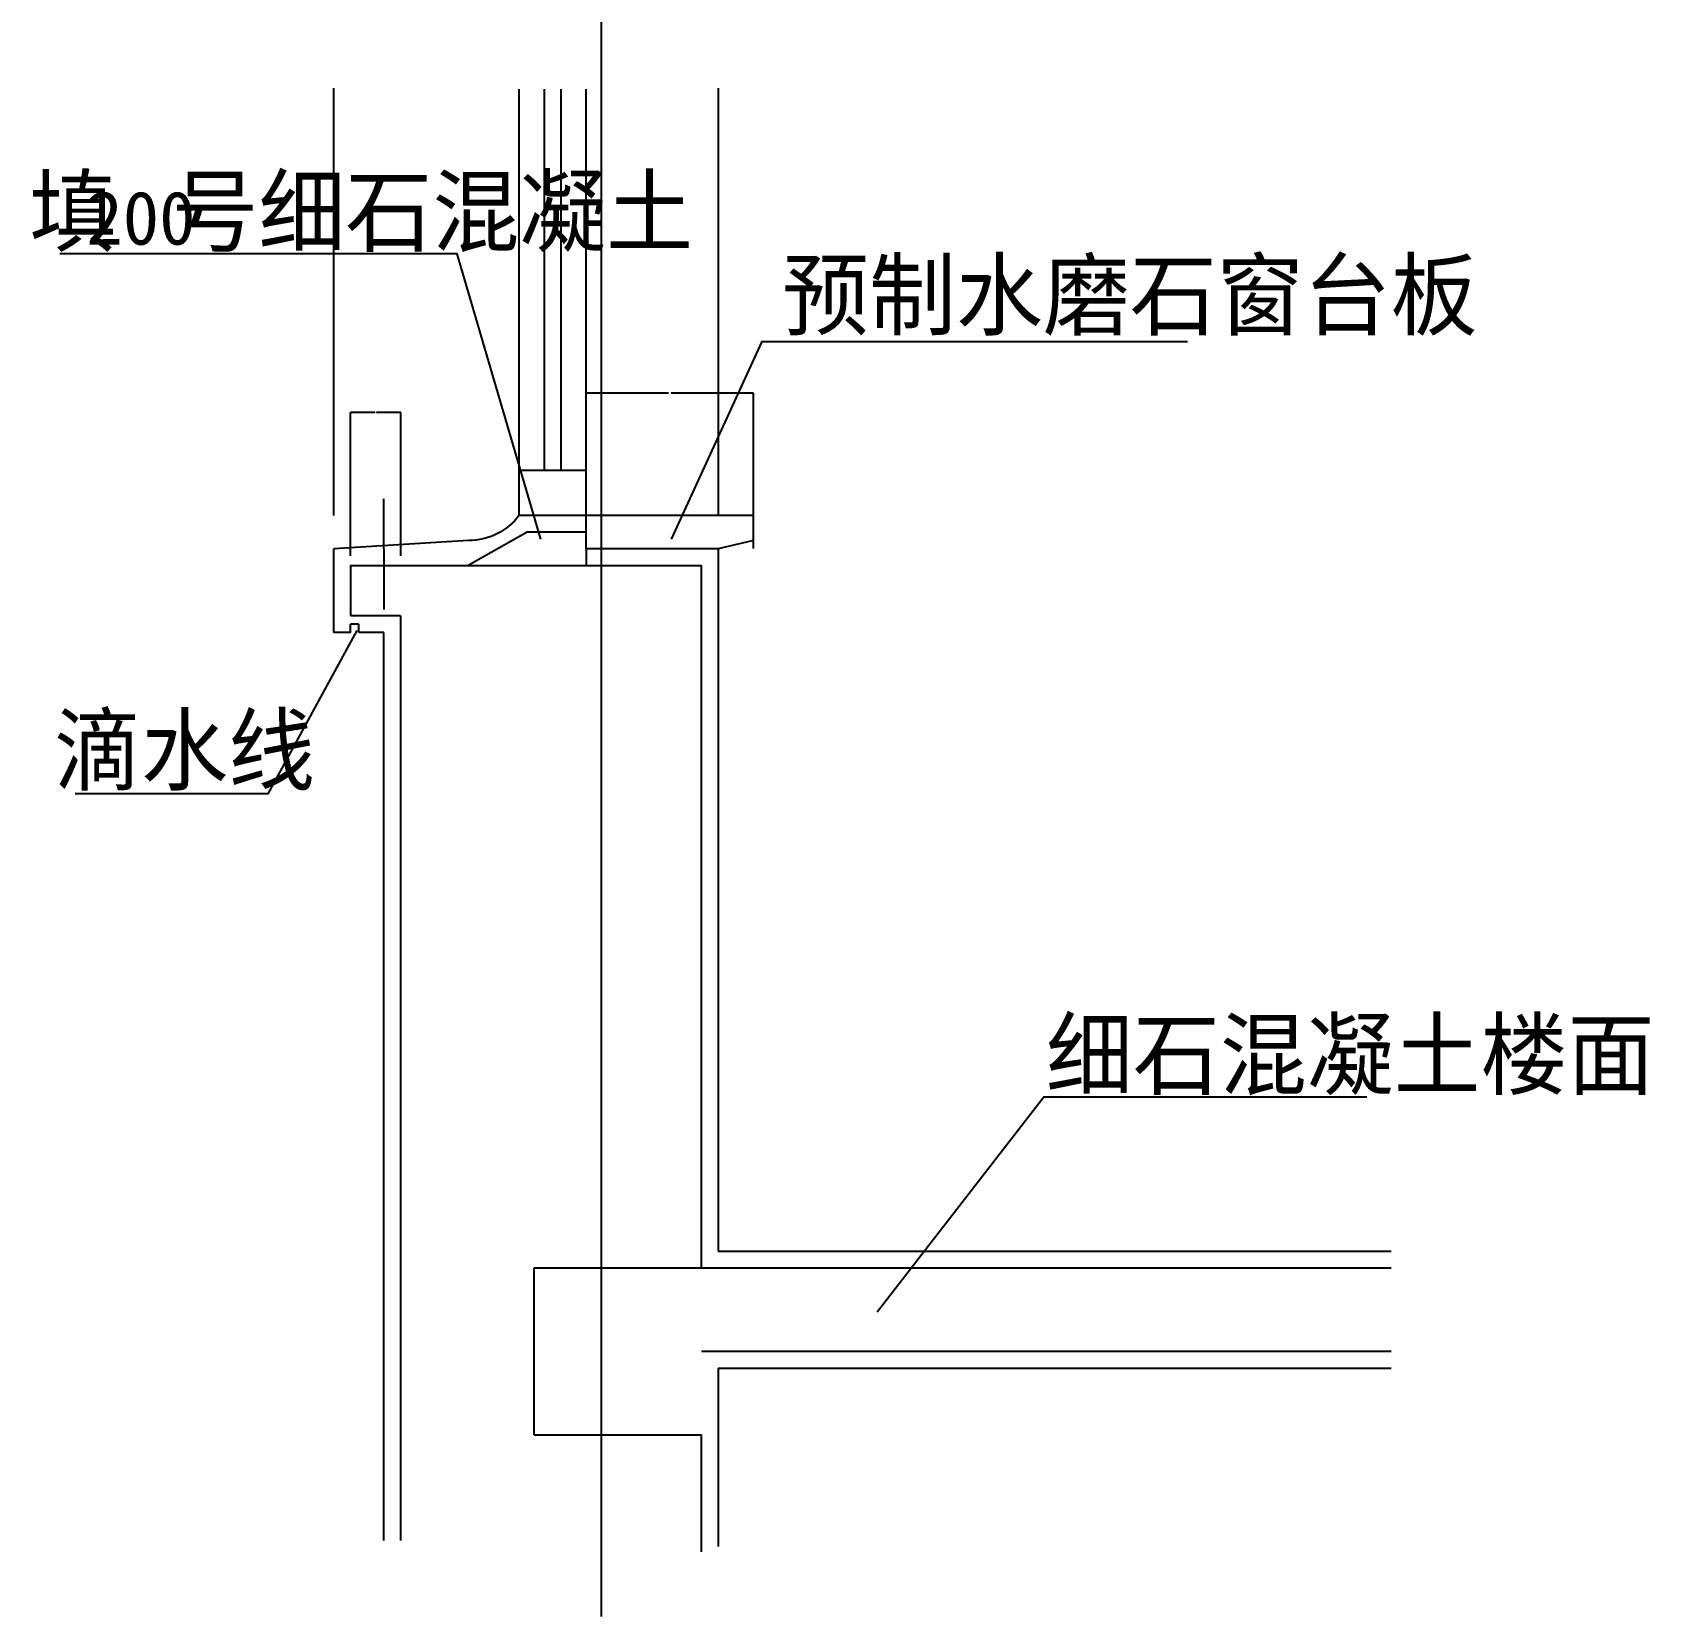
# Model space of a CAD drawing. Header units: metres. Extents: x 6758 to 8857, y -1174 to 2691.
# Drawn here: x 6758 to 8693, y -1174 to 722 of the extents above; entities that cross this region are included whole.
import ezdxf

# ---------------------------------------------------------------- set-up
doc = ezdxf.new("R2010")
doc.units = ezdxf.units.M
for name, color, linetype in [('DOTE', 1, 'Continuous'), ('PUB_DIM', 3, 'Continuous'), ('PUB_HATCH', 7, 'Continuous'), ('PUB_TEXT', 7, 'Continuous'), ('S_SURFACE', 6, 'Continuous'), ('WALL', 255, 'Continuous'), ('WINDOW', 2, 'Continuous')]:
    doc.layers.add(name, color=color, linetype=linetype)
doc.dimstyles.get("Standard").update_dxf_attribs({"dimtxt": 2.5, "dimasz": 2.5, "dimexe": 1.25, "dimexo": 0.625, "dimtad": 1, "dimcen": 2.5, "dimazin": 3, "dimtfac": 1, "dimtmove": 0, "dimatfit": 3})

# ---------------------------------------------------------------- blocks, each defined once
blk = doc.blocks.new('*D1')
for p, q in [((7420.37, 143.71), (7420.37, 290.53)), ((7420.62, 290.53), (7518.87, 290.53)), ((7521.87, 290.53), (7620.12, 290.53)), ((7620.37, 143.71), (7620.37, 290.53))]:
    blk.add_line(p, q)
at = {"layer": 'Defpoints'}
for p in [(7420.37, 290.53), (7420.37, 143.71), (7620.37, 143.71)]:
    blk.add_point(p, dxfattribs=at)
at = {"layer": 'PUB_DIM', "insert": (7520.37, 290.53), "char_height": 1, "attachment_point": 5}
blk.add_mtext('200', dxfattribs=at)
blk = doc.blocks.new('*D2')
for p, q in [((7167.53, 266.96), (7138.28, 266.96)), ((7138.53, 95.25), (7138.53, 266.96)), ((7198.78, 266.96), (7169.53, 266.96)), ((7198.53, 95.25), (7198.53, 266.96))]:
    blk.add_line(p, q)
at = {"layer": 'Defpoints'}
for p in [(7198.53, 266.96), (7138.53, 95.25), (7198.53, 95.25)]:
    blk.add_point(p, dxfattribs=at)
at = {"layer": 'PUB_DIM', "insert": (7168.53, 266.96), "char_height": 1, "attachment_point": 5}
blk.add_mtext('60', dxfattribs=at)
blk = doc.blocks.new('*D3')
for p, q in [((7178.04, 163.75), (7177.79, 163.75)), ((7178.29, 143.89), (7178.29, 163.75)), ((7178.29, 103.71), (7178.29, 163.75)), ((7178.29, 163.75), (7178.29, 163.75)), ((7178.54, 163.75), (7178.79, 163.75))]:
    blk.add_line(p, q)
at = {"layer": 'Defpoints'}
for p in [(7178.29, 163.75), (7178.29, 143.89), (7178.29, 103.71)]:
    blk.add_point(p, dxfattribs=at)
at = {"layer": 'PUB_DIM', "insert": (7178.29, 164.875), "char_height": 1, "attachment_point": 5}
blk.add_mtext('0', dxfattribs=at)
blk = doc.blocks.new('*D4')
for p, q in [((7178.29, 103.71), (7178.29, 31.22)), ((7178.29, 83.71), (7178.29, 31.22)), ((7178.04, 31.22), (7177.79, 31.22)), ((7178.29, 31.22), (7178.29, 31.22)), ((7178.54, 31.22), (7178.79, 31.22))]:
    blk.add_line(p, q)
at = {"layer": 'Defpoints'}
for p in [(7178.29, 103.71), (7178.29, 83.71), (7178.29, 31.22)]:
    blk.add_point(p, dxfattribs=at)
at = {"layer": 'PUB_DIM', "insert": (7178.29, 32.345), "char_height": 1, "attachment_point": 5}
blk.add_mtext('0', dxfattribs=at)
blk = doc.blocks.new('*D5')
for p, q in [((7620.12, 198.28), (7619.87, 198.28)), ((7620.37, 104.01), (7620.37, 198.28)), ((7620.37, 144.01), (7620.37, 198.28)), ((7620.37, 198.28), (7620.37, 198.28)), ((7620.62, 198.28), (7620.87, 198.28))]:
    blk.add_line(p, q)
at = {"layer": 'Defpoints'}
for p in [(7620.37, 198.28), (7620.37, 144.01), (7620.37, 104.01)]:
    blk.add_point(p, dxfattribs=at)
at = {"layer": 'PUB_DIM', "insert": (7620.37, 199.405), "char_height": 1, "attachment_point": 5}
blk.add_mtext('0', dxfattribs=at)

msp = doc.modelspace()

# ---------------------------------------------------------------- linework, layer by layer
at = {"layer": 'DOTE'}
msp.add_line((7438.29, 2504.99), (7438.29, -1173.65), dxfattribs=at)
at = {"layer": 'PUB_DIM'}
for points in [[(7366.25, 115.35), (7266.07, 456.78), (6790.7, 456.78)], [(7522.53, 115.35), (7630.73, 351.62), (8139.65, 351.62)], [(7146.14, 6.04), (7039.54, -189.22), (6809.03, -189.22)], [(7768.61, -809.14), (7967.72, -551.64), (8354.23, -551.64)]]:
    msp.add_lwpolyline(points, dxfattribs=at)
at = {"layer": 'PUB_HATCH'}
for p, q in [((7349.55, 123.71), (7279.19, 83.71)), ((7420.37, 123.71), (7349.55, 123.71)), ((7420.37, 103.71), (7420.37, 83.71))]:
    msp.add_line(p, q, dxfattribs=at)
msp.add_lwpolyline([(7620.37, 113.71), (7578.29, 103.71)], dxfattribs=at)
at = {"layer": 'S_SURFACE'}
for p, q in [((7118.29, 143.71), (7118.29, 654.92)), ((7578.29, 654.92), (7578.29, 143.71)), ((7118.29, 3.71), (7118.29, 103.71)), ((7578.29, 103.71), (7578.29, -736.29)), ((7138.29, 3.71), (7118.29, 3.71)), ((7138.29, 3.71), (7138.29, 13.71)), ((7148.29, 13.71), (7138.29, 13.71)), ((7148.29, 3.71), (7148.29, 13.71)), ((7178.29, 3.71), (7148.29, 3.71)), ((7178.29, -1082.65), (7178.29, 3.71)), ((7578.29, -736.29), (8383.22, -736.29)), ((7578.29, -876.29), (8383.22, -876.29)), ((7578.29, -876.29), (7578.29, -1089.55))]:
    msp.add_line(p, q, dxfattribs=at)
msp.add_lwpolyline([(7420.37, 143.71), (7340.37, 143.71, -0.23), (7279.55, 113.71), (7118.29, 103.71)], format="xyb", dxfattribs=at)
at = {"layer": 'WALL'}
for p, q in [((7620.37, 143.71), (7420.37, 143.71)), ((7420.37, 103.71), (7420.37, 143.71)), ((7620.37, 113.71), (7620.37, 143.71)), ((7578.29, 103.71), (7420.37, 103.71)), ((7138.29, 83.71), (7558.29, 83.71)), ((7138.29, 83.71), (7138.29, 23.71)), ((7558.29, -756.29), (7558.29, 83.71)), ((7198.29, 23.71), (7138.29, 23.71)), ((7198.29, 23.71), (7198.29, -1082.65)), ((7358.29, -756.29), (8383.22, -756.29)), ((7358.29, -956.29), (7358.29, -756.29)), ((8383.22, -856.29), (7558.29, -856.29)), ((7358.29, -956.29), (7558.29, -956.29)), ((7558.29, -1096.09), (7558.29, -956.29))]:
    msp.add_line(p, q, dxfattribs=at)
at = {"layer": 'WINDOW'}
for p, q in [((7340.37, 143.71), (7340.37, 653.77)), ((7370.37, 198), (7370.37, 653.77)), ((7390.37, 198), (7390.37, 653.77)), ((7420.37, 143.71), (7420.37, 653.77)), ((7340.37, 198), (7420.37, 198))]:
    msp.add_line(p, q, dxfattribs=at)

# ---------------------------------------------------------------- texts
at = {"layer": 'PUB_TEXT'}
for s, height, p in [('填', 80, (6754.22, 467.64)), ('号细石混凝土', 80, (6924.3, 467.64)), ('200', 64, (6822.39, 467.64)), ('预制水磨石窗台板', 80, (7654.77, 367.64)), ('滴水线', 80, (6783.88, -176.75)), ('细石混凝土楼面', 80, (7970.38, -541.01))]:
    msp.add_text(s, height=height, dxfattribs=at).set_placement(p)

# ---------------------------------------------------------------- dimensions: what is measured, and where the dimension line sits
at = {"layer": 'PUB_DIM'}
for base, p1, p2, picture, middle in [((7420.37, 290.53), (7420.37, 143.71), (7620.37, 143.71), '*D1', (7520.37, 290.53)), ((7198.53, 266.96), (7198.53, 95.25), (7138.53, 95.25), '*D2', (7168.53, 266.96)), ((7620.37, 198.28), (7620.37, 104.01), (7620.37, 144.01), '*D5', (7620.37, 199.405)), ((7178.29, 163.75), (7178.29, 143.89), (7178.29, 103.71), '*D3', (7178.29, 164.875)), ((7178.29, 31.22), (7178.29, 103.71), (7178.29, 83.71), '*D4', (7178.29, 32.345))]:
    dim = msp.add_linear_dim(base=base, p1=p1, p2=p2, dimstyle='Standard', dxfattribs=at)
    dim.commit()
    dim.dimension.update_dxf_attribs({"geometry": picture, "text_midpoint": middle})

doc.saveas('drawing.dxf')
